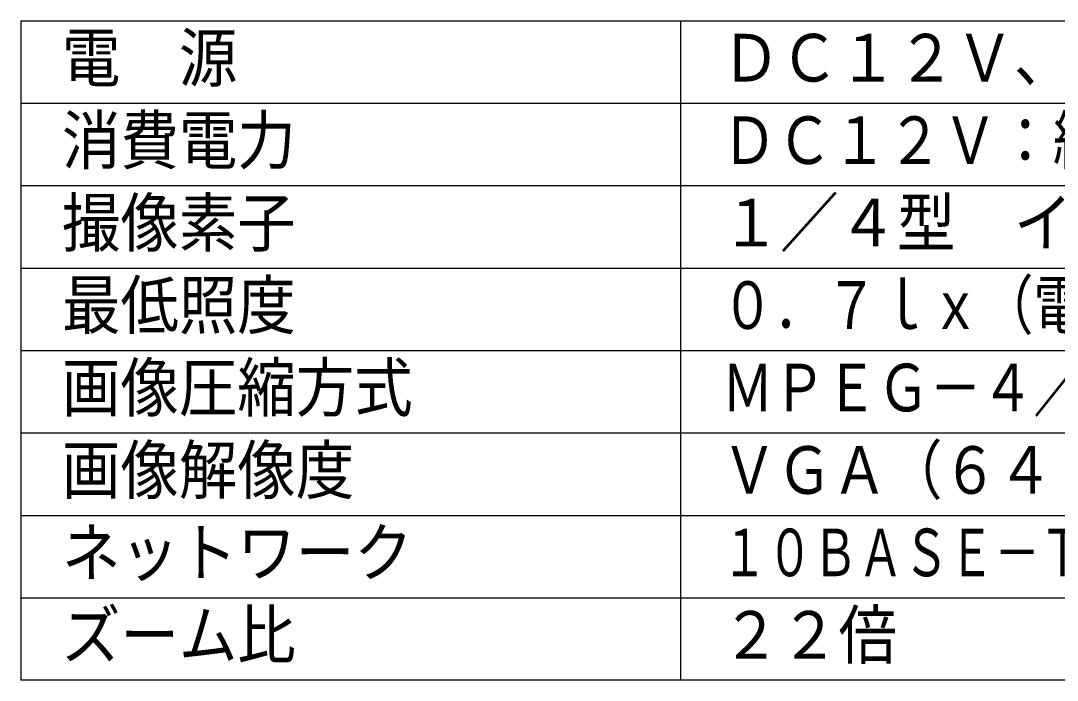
# Model space of a CAD drawing. Units: millimetres, scale not verified. Extents: x -63 to 63, y -57 to 57.
# Drawn here: x -62.5 to 0.4, y -56.5 to -16.5 of the extents above; entities that cross this region are included whole.
import ezdxf
from ezdxf.enums import TextEntityAlignment as Align

# ---------------------------------------------------------------- set-up
doc = ezdxf.new("R2010")
doc.units = ezdxf.units.MM
doc.header["$LTSCALE"] = 0.190236
doc.layers.add('0-0_MOJI1', color=2, linetype='Continuous')
doc.layers.add('0-3_WAKU', color=3, linetype='Continuous')
doc.styles.add('ＭＳ ゴシック', font='')
doc.styles.get('ＭＳ ゴシック').set_extended_font_data('MS Gothic')

msp = doc.modelspace()

# ---------------------------------------------------------------- linework, layer by layer
at = {"layer": '0-3_WAKU', "color": 4}
for p, q in [((-62.5001, -16.5), (-62.5001, -56.5001)), ((-62.5001, -16.5), (62.5001, -16.5)), ((-22.5, -16.5), (-22.5, -56.5001)), ((62.5001, -56.5001), (-62.5001, -56.5001))]:
    msp.add_line(p, q, dxfattribs=at)
at = {"layer": '0-3_WAKU', "color": 1}
for p, q in [((-62.5001, -21.5), (62.5001, -21.5)), ((-62.5001, -26.5), (62.5001, -26.5)), ((-62.5001, -31.5001), (62.5001, -31.5001)), ((-62.5001, -36.5001), (62.5001, -36.5001)), ((-62.5001, -41.5001), (62.5001, -41.5001)), ((-62.5001, -46.5001), (62.5001, -46.5001)), ((-62.5001, -51.5001), (62.5001, -51.5001))]:
    msp.add_line(p, q, dxfattribs=at)

# ---------------------------------------------------------------- texts
at = {"layer": '0-0_MOJI1', "style": 'ＭＳ ゴシック'}
for s, height, width, p in [('電\u3000源', 2.887, 0.9, (-60.0001, -21.0552)), ('ＤＣ１２Ｖ、ＰｏＥ（ＩＥＥＥ８０２．３ａｆ準拠)', 2.887, 0.9, (-20, -21.0552)), ('消費電力', 2.887, 0.9, (-60.0001, -26.0552)), ('ＤＣ１２Ｖ：約１Ａ、ＰｏＥ：約１２Ｗ（クラス0機器)', 2.887, 0.85, (-20, -26.0552)), ('撮像素子', 2.887, 0.9, (-60.0001, -31.0552)), ('１／４型\u3000インターライン転送方式ＣＣＤ', 2.887, 0.9, (-20, -31.0552)), ('最低照度', 2.887, 0.9, (-60.0001, -36.0552)), ('０．７ｌｘ（電子感度アップＯＦＦ、ＡＧＣ\u3000ＨＩＧＨ時)', 2.887, 0.8, (-20, -36.0552)), ('画像圧縮方式', 2.887, 0.9, (-60.0001, -41.0552)), ('ＭＰＥＧ－４／ＪＰＥＧ\u3000デュアルエンコーディング', 2.887, 0.8, (-20, -41.0552)), ('画像解像度', 2.887, 0.9, (-60.0001, -46.0552)), ('ＶＧＡ（６４０×４８０)／ＱＶＧＡ（３２０×２４０）', 2.887, 0.85, (-20, -46.0552)), ('ネットワーク', 2.887, 0.9, (-60.0001, -51.0552)), ('１０ＢＡＳＥ－Ｔ／１００ＢＡＳＥ－ＴＸ、ＲＪ４５コネクター', 2.886, 0.7, (-20, -51.0552)), ('ズーム比', 2.887, 0.9, (-60.0001, -56.0552)), ('２２倍', 2.887, 0.9, (-20, -56.0552))]:
    msp.add_text(s, height=height, dxfattribs=dict(at, width=width)).set_placement(p, align=Align.BOTTOM_LEFT)

doc.saveas('drawing.dxf')
